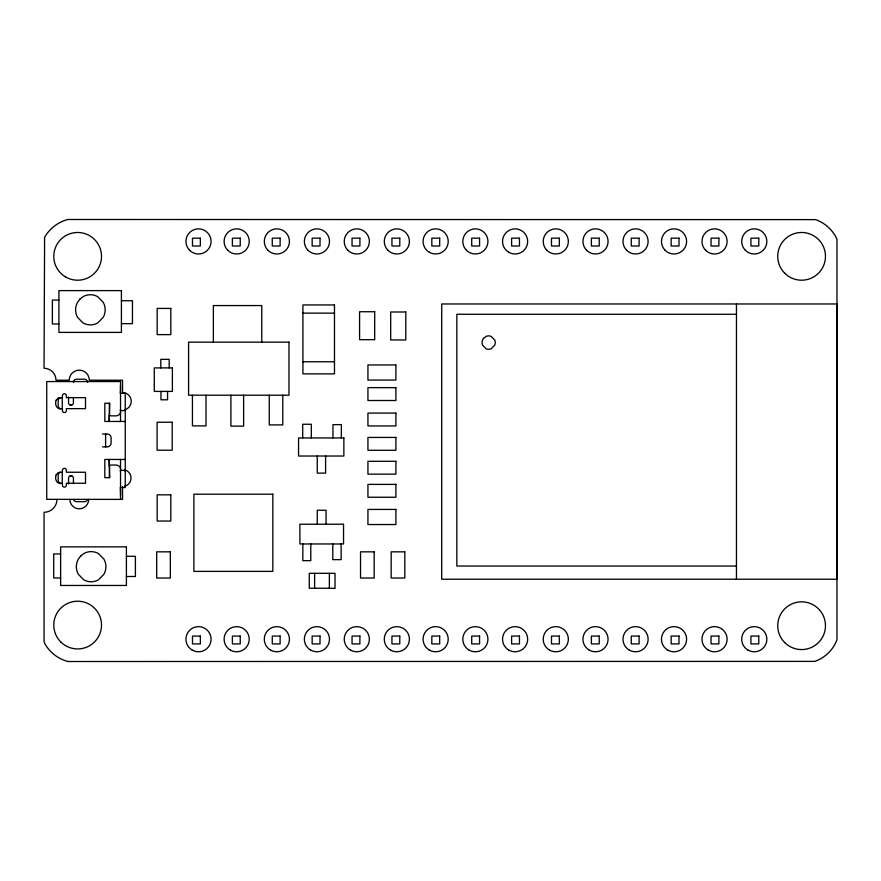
<?xml version="1.0" encoding="UTF-8"?>
<svg xmlns="http://www.w3.org/2000/svg" width="881" height="881" viewBox="0 0 881 881"><rect width="100%" height="100%" fill="white"/><g stroke="black" fill="none" stroke-linecap="round" stroke-linejoin="round"><path stroke-width="1.32" d="M125.245 421.448L104.828 421.448L104.828 403.234L109.541 403.234L109.222 421.448L109.222 414.94M109.53 476.885L109.541 476.258M120.356 393.455L120.532 387.42M120.356 386.792L120.532 385.889M71.79 404.996L70.909 405.117A2.357 2.357 0 0 1 68.553 402.76L68.553 396.902M70.183 475.894L71.064 475.784A2.357 2.357 0 0 1 73.42 478.141L73.42 483.581M58.906 300.069L52.375 300.069L52.375 323.955L58.906 323.955M121.413 300.729L132.458 300.729L132.458 323.679L121.413 323.679M302.921 313.129L334.483 313.129M736.461 314.275L456.843 314.275L456.843 566.031L736.461 566.031M302.921 361.761L334.483 361.761M120.532 393.333L125.245 393.333L125.245 487.567L120.356 487.446L120.532 493.481M124.342 410.216L125.245 410.216M120.532 410.568L125.245 410.568M102.471 434.014L107.185 434.014A3.931 3.931 0 0 1 111.105 437.934L111.105 442.967A3.931 3.931 0 0 1 107.185 446.887L102.471 446.887M125.245 459.453L104.828 459.453L104.828 477.667L109.541 477.667L109.541 466.324A1.575 1.288 0 0 1 111.105 465.036L115.818 465.036A4.713 3.854 0 0 1 120.532 468.89M120.532 470.333L125.245 470.333M124.342 470.685L125.245 470.685M60.624 553.951L53.719 553.951L53.719 577.969L60.624 577.969M126.412 556.296L135.41 556.296L135.41 576.493L126.412 576.493M329.373 588.233L309.275 588.233L309.275 573.322L335.022 573.322L335.022 588.398L329.373 588.233L329.373 573.322M70.183 404.996L71.064 405.117A2.357 2.357 0 0 0 73.42 402.76L73.42 397.32M71.79 475.894L70.909 475.784A2.357 2.357 0 0 0 68.553 478.141L68.553 483.999M120.356 494.109L120.532 495.012M109.53 404.016L109.541 404.643M109.541 477.667L109.222 459.453L109.222 465.961M736.461 303.967L736.461 579.224M341.354 437.945L341.354 424.631L332.963 424.631L332.963 437.945M341.145 543.962L341.145 559.644L332.798 559.644L332.798 543.962M326.08 524.228L326.08 510.253L317.27 510.253L317.27 524.228M325.607 456.028L325.607 473.119L317.248 473.119L317.248 456.028M314.616 573.322L314.616 588.233M311.323 437.945L311.323 424.257L302.69 424.257L302.69 437.945M310.784 543.962L310.784 560.657L302.833 560.657L302.833 543.962M282.768 395.206L282.768 424.906L269.267 424.906L269.267 395.206M261.778 342.147L261.778 305.564L213.367 305.564L213.367 342.147M243.63 395.206L243.63 426.129L230.899 426.129L230.899 395.206M206.011 395.206L206.011 425.886L192.432 425.886L192.432 395.206M169.196 367.906L169.196 359.338L160.794 359.338L160.794 367.906M167.566 391.406L167.566 399.798L160.981 399.798L160.981 391.406M122.536 486.51L122.536 499.395L46.726 499.34L46.726 381.561L120.532 381.561L120.532 421.448M120.532 459.453L120.532 499.34M109.541 403.234L109.541 414.577A1.575 1.288 0 0 0 111.105 415.865L115.818 415.865A4.713 3.854 0 0 0 120.532 412.011M105.61 434.014L105.61 446.887M62.265 397.661L62.265 408.652M62.265 472.249L62.265 483.24M124.805 409.786A8.799 8.799 0 0 0 122.536 392.508L122.536 380.218L89.322 380.218A10.054 10.054 0 0 0 79.268 370.163A10.054 10.054 0 0 0 69.214 380.218L55.988 380.218A11.938 11.938 0 0 0 44.05 368.28L44.601 237.264A38.158 38.158 0 0 1 67.771 219.49L815.586 219.622C824.902 222.827 832.853 230.139 836.95 239.048L836.95 639.672C833.382 649.749 824.858 657.953 814.771 661.389L67.881 661.51A37.729 37.729 0 0 1 44.975 643.934L44.05 641.709L44.05 512.29A12.896 12.896 0 0 0 56.946 499.395M124.728 469.837A8.48 8.48 0 0 1 124.728 486.224M88.684 499.395A9.427 9.427 0 0 1 79.268 508.822A9.427 9.427 0 0 1 69.841 499.395M120.301 470.399A4.713 3.854 0 0 1 120.532 471.599M73.42 382.343A3.139 3.139 0 0 1 76.559 379.204L84.411 379.204A3.139 3.139 0 0 1 87.549 382.343M87.395 499.527A3.139 3.139 0 0 1 84.411 501.696L76.559 501.696A3.139 3.139 0 0 1 73.575 499.527M60.91 397.661A3.139 2.72 90 0 0 58.19 400.8L58.19 405.513A3.139 2.72 90 0 0 60.91 408.652M60.91 472.249A3.139 2.72 -90 0 0 58.19 475.388L58.19 480.101A3.139 2.72 90 0 0 60.91 483.24M120.532 409.302A4.713 3.854 0 0 1 120.301 410.502M56.175 400.183C54.391 404.731 56.968 410.326 62.43 408.652L62.43 410.612A1.96 1.96 0 0 0 64.39 412.572A1.96 1.96 0 0 0 66.35 410.612L66.35 408.652L85.512 408.652L85.512 397.661L66.35 397.661L66.35 395.69A1.96 1.96 0 0 0 64.39 393.73A1.96 1.96 0 0 0 62.43 395.69L62.43 397.661L58.344 397.893L56.175 400.183M56.175 474.782C54.391 479.33 56.968 484.924 62.43 483.24L62.43 485.211A1.96 1.96 0 0 0 64.39 487.171A1.96 1.96 0 0 0 66.35 485.211L66.35 483.24L85.512 483.24L85.512 472.249L66.35 472.249L66.35 470.289A1.96 1.96 0 0 0 64.39 468.329A1.96 1.96 0 0 0 62.43 470.289L62.43 472.249L58.344 472.491L56.175 474.782M483.471 338.447L482.601 339.956A6.839 6.839 0 0 0 482.546 345.088L486.07 348.755A6.464 6.464 0 0 0 491.102 348.81L494.704 345.209A6.839 6.839 0 0 0 494.748 340.077L491.224 336.41A6.464 6.464 0 0 0 486.191 336.355L483.471 338.447M79.918 299.122L77.561 302.249A15.362 15.362 0 0 0 77.561 317.358L82.979 322.887A14.559 14.559 0 0 0 97.791 322.887L103.198 317.358A15.362 15.362 0 0 0 103.198 302.249L97.78 296.721A14.559 14.559 0 0 0 82.979 296.721L79.918 299.122M80.656 556.021L78.31 559.149A15.362 15.362 0 0 0 78.31 574.258L83.728 579.786A14.559 14.559 0 0 0 98.529 579.786L103.947 574.258A15.362 15.362 0 0 0 103.947 559.149L98.529 553.62A14.559 14.559 0 0 0 83.728 553.62L80.656 556.021M200.35 238.167L192.499 238.167L192.499 246.019L200.35 246.019L200.35 238.167M240.238 238.167L232.386 238.167L232.386 246.019L240.238 246.019L240.238 238.167M280.125 238.167L272.273 238.167L272.273 246.019L280.125 246.019L280.125 238.167M320.012 238.167L312.16 238.167L312.16 246.019L320.012 246.019L320.012 238.167M359.9 238.167L352.048 238.167L352.048 246.019L359.9 246.019L359.9 238.167M399.787 238.167L391.935 238.167L391.935 246.019L399.787 246.019L399.787 238.167M439.685 238.167L431.833 238.167L431.833 246.019L439.685 246.019L439.685 238.167M479.572 238.167L471.72 238.167L471.72 246.019L479.572 246.019L479.572 238.167M519.46 238.167L511.608 238.167L511.608 246.019L519.46 246.019L519.46 238.167M559.347 238.167L551.495 238.167L551.495 246.019L559.347 246.019L559.347 238.167M599.234 238.167L591.382 238.167L591.382 246.019L599.234 246.019L599.234 238.167M639.121 238.167L631.27 238.167L631.27 246.019L639.121 246.019L639.121 238.167M679.009 238.167L671.157 238.167L671.157 246.019L679.009 246.019L679.009 238.167M718.896 238.167L711.044 238.167L711.044 246.019L718.896 246.019L718.896 238.167M758.783 238.167L750.931 238.167L750.931 246.019L758.783 246.019L758.783 238.167M121.413 290.609L58.906 290.609L58.906 332.401L121.413 332.401L121.413 290.609M836.796 303.967L441.722 303.967L441.722 579.224L836.796 579.224L836.796 303.967M334.483 304.936L302.921 304.936L302.921 373.874L334.483 373.874L334.483 304.936M170.815 308.427L157.17 308.427L157.17 334.626L170.815 334.626L170.815 308.427M374.689 311.731L359.591 311.731L359.591 339.692L374.689 339.692L374.689 311.731M405.789 311.995L390.69 311.995L390.69 339.956L405.789 339.956L405.789 311.995M288.979 342.147L188.578 342.147L188.578 395.206L288.979 395.206L288.979 342.147M395.899 364.954L367.939 364.954L367.939 380.063L395.899 380.063L395.899 364.954M172.379 367.906L154.285 367.906L154.285 391.406L172.379 391.406L172.379 367.906M395.899 387.64L367.939 387.64L367.939 400.503L395.899 400.503L395.899 387.64M395.899 413.09L367.939 413.09L367.939 425.941L395.899 425.941L395.899 413.09M172.202 422.252L157.093 422.252L157.093 450.213L172.202 450.213L172.202 422.252M395.899 437.428L367.939 437.428L367.939 450.29L395.899 450.29L395.899 437.428M343.876 437.945L298.56 437.945L298.56 456.028L343.876 456.028L343.876 437.945M395.899 461.292L367.939 461.292L367.939 474.154L395.899 474.154L395.899 461.292M395.899 484.385L367.939 484.385L367.939 497.247L395.899 497.247L395.899 484.385M272.835 494.197L193.886 494.197L193.886 571.395L272.835 571.395L272.835 494.197M170.815 494.836L157.17 494.836L157.17 521.034L170.815 521.034L170.815 494.836M395.899 509.427L367.939 509.427L367.939 524.536L395.899 524.536L395.899 509.427M343.535 524.228L299.892 524.228L299.892 543.962L343.535 543.962L343.535 524.228M126.412 546.859L60.624 546.859L60.624 585.458L126.412 585.458L126.412 546.859M170.341 551.836L156.697 551.836L156.697 578.035L170.341 578.035L170.341 551.836M374.183 551.836L360.538 551.836L360.538 578.035L374.183 578.035L374.183 551.836M404.808 551.836L391.164 551.836L391.164 578.035L404.808 578.035L404.808 551.836M200.35 636.071L192.499 636.071L192.499 643.923L200.35 643.923L200.35 636.071M240.238 636.071L232.386 636.071L232.386 643.923L240.238 643.923L240.238 636.071M280.125 636.071L272.273 636.071L272.273 643.923L280.125 643.923L280.125 636.071M320.012 636.071L312.16 636.071L312.16 643.923L320.012 643.923L320.012 636.071M359.9 636.071L352.048 636.071L352.048 643.923L359.9 643.923L359.9 636.071M399.787 636.071L391.935 636.071L391.935 643.923L399.787 643.923L399.787 636.071M439.685 636.071L431.833 636.071L431.833 643.923L439.685 643.923L439.685 636.071M479.572 636.071L471.72 636.071L471.72 643.923L479.572 643.923L479.572 636.071M519.46 636.071L511.608 636.071L511.608 643.923L519.46 643.923L519.46 636.071M559.347 636.071L551.495 636.071L551.495 643.923L559.347 643.923L559.347 636.071M599.234 636.071L591.382 636.071L591.382 643.923L599.234 643.923L599.234 636.071M639.121 636.071L631.27 636.071L631.27 643.923L639.121 643.923L639.121 636.071M679.009 636.071L671.157 636.071L671.157 643.923L679.009 643.923L679.009 636.071M718.896 636.071L711.044 636.071L711.044 643.923L718.896 643.923L718.896 636.071M758.783 636.071L750.931 636.071L750.931 643.923L758.783 643.923L758.783 636.071M784.718 642.579A23.875 23.875 0 0 0 824.66 631.886A23.875 23.875 0 0 0 795.422 602.648A23.875 23.875 0 0 0 784.718 642.579M60.767 641.952A23.875 23.875 0 0 0 100.698 631.259A23.875 23.875 0 0 0 71.46 602.02A23.875 23.875 0 0 0 60.767 641.952M65.712 277.019A23.875 23.875 0 0 0 101.513 256.338A23.875 23.875 0 0 0 65.712 235.668A23.875 23.875 0 0 0 65.712 277.019M784.718 273.22A23.875 23.875 0 0 0 824.66 262.516A23.875 23.875 0 0 0 795.422 233.289A23.875 23.875 0 0 0 784.718 273.22M705.659 250.303A12.565 12.565 0 0 0 726.682 244.676A12.565 12.565 0 0 0 711.297 229.291A12.565 12.565 0 0 0 705.659 250.303M665.144 250.303A12.565 12.565 0 0 0 686.167 244.676A12.565 12.565 0 0 0 670.771 229.291A12.565 12.565 0 0 0 665.144 250.303M745.392 250.303A12.565 12.565 0 0 0 766.415 244.676A12.565 12.565 0 0 0 751.019 229.291A12.565 12.565 0 0 0 745.392 250.303M626.666 250.303A12.565 12.565 0 0 0 647.689 244.676A12.565 12.565 0 0 0 632.305 229.291A12.565 12.565 0 0 0 626.666 250.303M546.892 250.303A12.565 12.565 0 0 0 567.915 244.676A12.565 12.565 0 0 0 552.53 229.291A12.565 12.565 0 0 0 546.892 250.303M586.625 250.303A12.565 12.565 0 0 0 607.648 244.676A12.565 12.565 0 0 0 592.252 229.291A12.565 12.565 0 0 0 586.625 250.303M347.918 250.303A12.565 12.565 0 0 0 368.941 244.676A12.565 12.565 0 0 0 353.556 229.291A12.565 12.565 0 0 0 347.918 250.303M189.624 250.303A12.565 12.565 0 0 0 210.647 244.676A12.565 12.565 0 0 0 195.252 229.291A12.565 12.565 0 0 0 189.624 250.303M227.783 250.303A12.565 12.565 0 0 0 248.805 244.676A12.565 12.565 0 0 0 233.421 229.291A12.565 12.565 0 0 0 227.783 250.303M308.031 250.303A12.565 12.565 0 0 0 329.054 244.676A12.565 12.565 0 0 0 313.669 229.291A12.565 12.565 0 0 0 308.031 250.303M508.822 252.307A12.565 12.565 0 0 0 527.664 241.427A12.565 12.565 0 0 0 508.822 230.547A12.565 12.565 0 0 0 508.822 252.307M267.989 250.303A12.565 12.565 0 0 0 289.012 244.676A12.565 12.565 0 0 0 273.617 229.291A12.565 12.565 0 0 0 267.989 250.303M429.355 252.307A12.565 12.565 0 0 0 448.209 241.427A12.565 12.565 0 0 0 429.355 230.547A12.565 12.565 0 0 0 429.355 252.307M387.97 250.303A12.565 12.565 0 0 0 408.982 244.676A12.565 12.565 0 0 0 393.598 229.291A12.565 12.565 0 0 0 387.97 250.303M466.49 250.303A12.565 12.565 0 0 0 487.501 244.676A12.565 12.565 0 0 0 472.117 229.291A12.565 12.565 0 0 0 466.49 250.303M708.258 650.09A12.565 12.565 0 0 0 727.111 639.21A12.565 12.565 0 0 0 708.258 628.329A12.565 12.565 0 0 0 708.258 650.09M667.743 650.09A12.565 12.565 0 0 0 686.596 639.21A12.565 12.565 0 0 0 667.743 628.329A12.565 12.565 0 0 0 667.743 650.09M747.991 650.09A12.565 12.565 0 0 0 766.844 639.21A12.565 12.565 0 0 0 747.991 628.329A12.565 12.565 0 0 0 747.991 650.09M629.276 650.09A12.565 12.565 0 0 0 648.119 639.21A12.565 12.565 0 0 0 629.276 628.329A12.565 12.565 0 0 0 629.276 650.09M549.491 650.09A12.565 12.565 0 0 0 568.344 639.21A12.565 12.565 0 0 0 549.491 628.329A12.565 12.565 0 0 0 549.491 650.09M589.224 650.09A12.565 12.565 0 0 0 608.066 639.21A12.565 12.565 0 0 0 589.224 628.329A12.565 12.565 0 0 0 589.224 650.09M350.528 650.09A12.565 12.565 0 0 0 369.37 639.21A12.565 12.565 0 0 0 350.528 628.329A12.565 12.565 0 0 0 350.528 650.09M192.223 650.09A12.565 12.565 0 0 0 211.077 639.21A12.565 12.565 0 0 0 192.223 628.329A12.565 12.565 0 0 0 192.223 650.09M230.393 650.09A12.565 12.565 0 0 0 249.235 639.21A12.565 12.565 0 0 0 230.393 628.329A12.565 12.565 0 0 0 230.393 650.09M310.641 650.09A12.565 12.565 0 0 0 329.483 639.21A12.565 12.565 0 0 0 310.641 628.329A12.565 12.565 0 0 0 310.641 650.09M508.822 650.09A12.565 12.565 0 0 0 527.664 639.21A12.565 12.565 0 0 0 508.822 628.329A12.565 12.565 0 0 0 508.822 650.09M270.588 650.09A12.565 12.565 0 0 0 289.431 639.21A12.565 12.565 0 0 0 270.588 628.329A12.565 12.565 0 0 0 270.588 650.09M429.355 650.09A12.565 12.565 0 0 0 448.209 639.21A12.565 12.565 0 0 0 429.355 628.329A12.565 12.565 0 0 0 429.355 650.09M390.569 650.09A12.565 12.565 0 0 0 409.412 639.21A12.565 12.565 0 0 0 390.569 628.329A12.565 12.565 0 0 0 390.569 650.09M469.088 650.09A12.565 12.565 0 0 0 487.931 639.21A12.565 12.565 0 0 0 469.088 628.329A12.565 12.565 0 0 0 469.088 650.09"/></g></svg>
